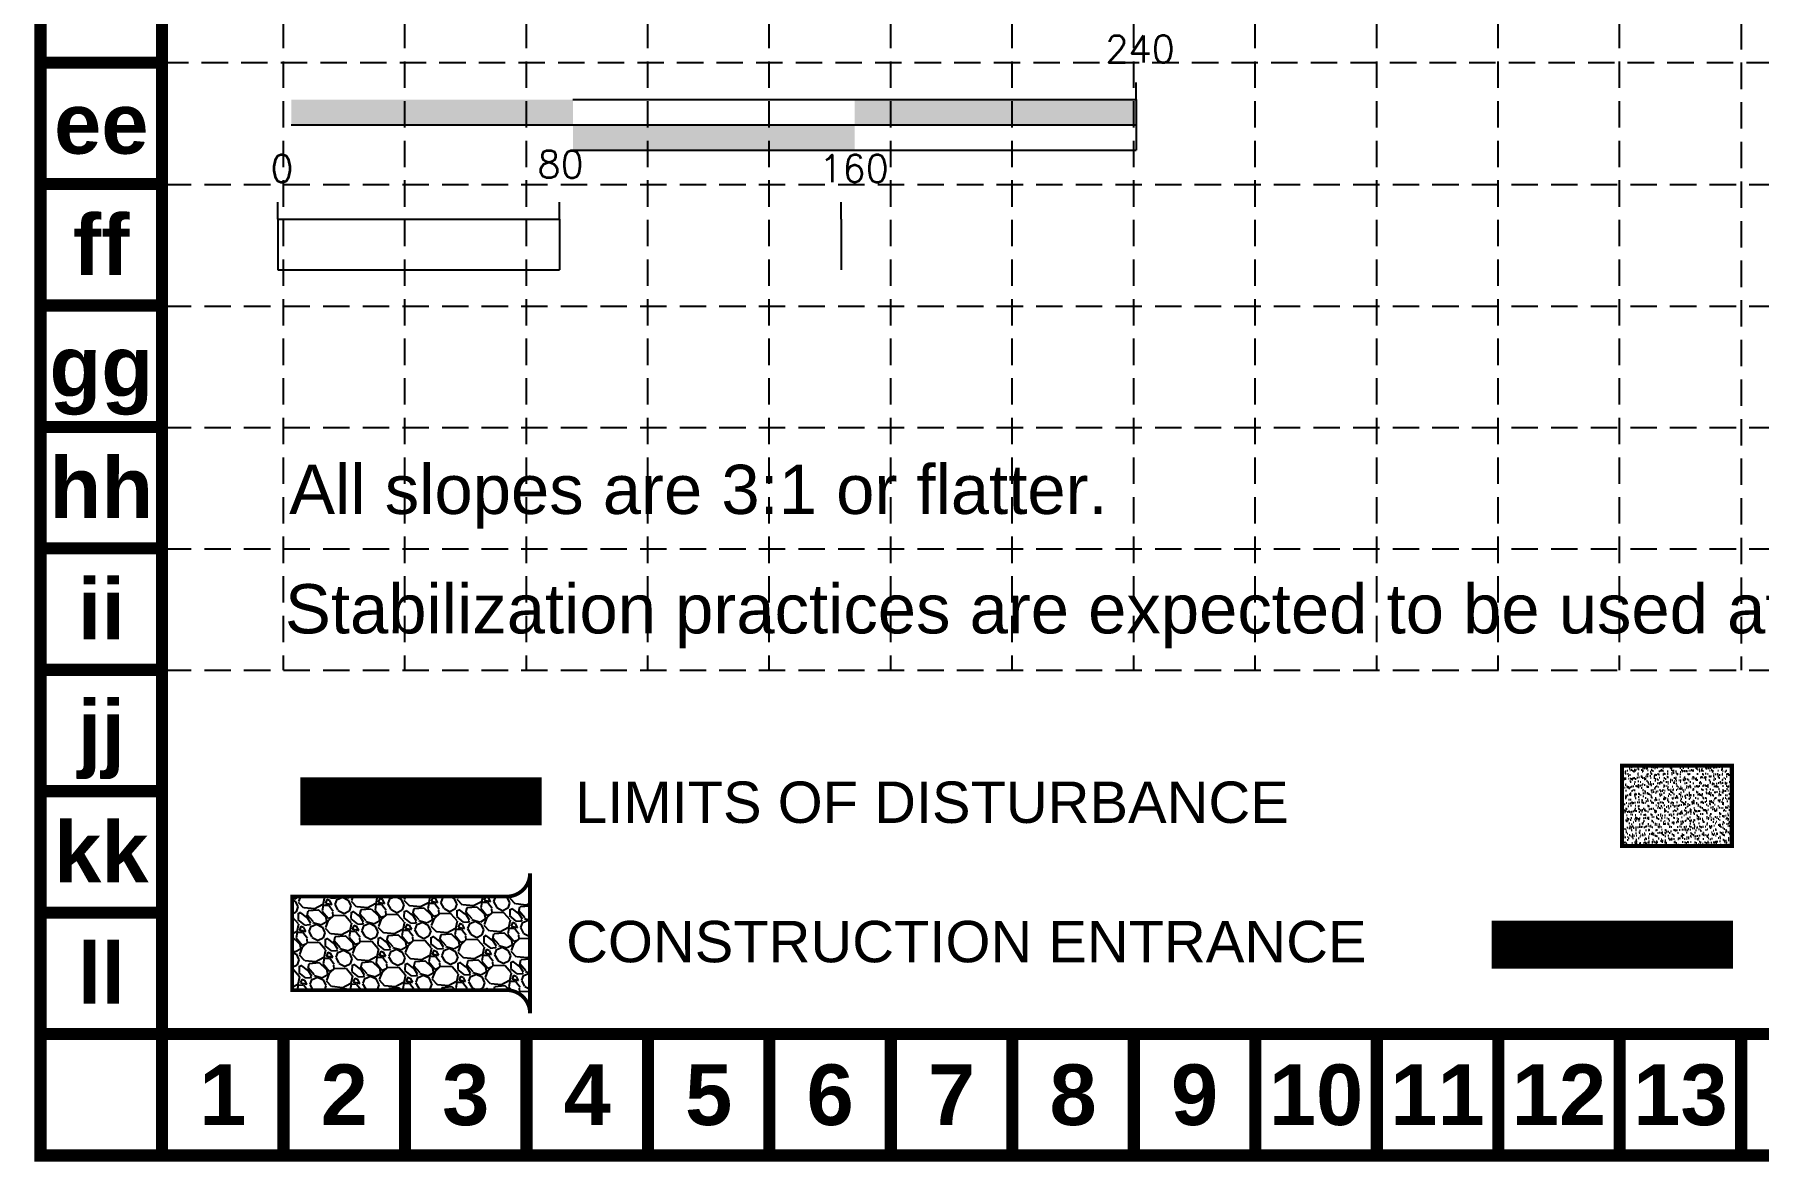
# Model space of a CAD drawing. Header units: feet. Extents: x 2414608 to 4831854, y 6980761 to 13962729.
# Drawn here: x 2414608 to 2415097.7, y 6980760.6 to 6981080.9 of the extents above; entities that cross this region are included whole.
import ezdxf
from ezdxf.enums import TextEntityAlignment as Align

# ---------------------------------------------------------------- set-up
doc = ezdxf.new("R2010")
doc.units = ezdxf.units.FT
doc.header["$LTSCALE"] = 40
doc.header["$MEASUREMENT"] = 0
doc.linetypes.add('HIDDEN', pattern=[0.375, 0.25, -0.125])
doc.layers.get('0').update_dxf_attribs({"linetype": 'CONTINUOUS'})
for name, color, linetype in [('BASE', 7, 'CONTINUOUS'), ('GRID', 254, 'HIDDEN'), ('LEGEND', 7, 'CONTINUOUS')]:
    doc.layers.add(name, color=color, linetype=linetype)
doc.styles.add('L120', font='simplex.shx', dxfattribs={"height": 4.800000000000001})
doc.styles.add("L200'", font='ARIAL.TTF', dxfattribs={"height": 0.001968503937008})
doc.styles.get("Standard").update_dxf_attribs({"font": 'ARIALBD.TTF', "width": 2})

msp = doc.modelspace()

# ---------------------------------------------------------------- hatches: boundary and pattern name
h = msp.add_hatch(color=7)
h.paths.add_polyline_path([(2414760.95060265, 6981055.153489182), (2414760.95060265, 6981062.360998716), (2414680.95060265, 6981062.360998716), (2414680.95060265, 6981055.153489183)])
h.paths.add_polyline_path([(2414760.95060265, 6981055.153489182), (2414760.95060265, 6981047.94597965), (2414840.95060265, 6981047.945979651), (2414840.95060265, 6981055.153489183)])
h.paths.add_polyline_path([(2414840.95060265, 6981062.360998717), (2414840.95060265, 6981055.153489183), (2414920.95060265, 6981055.153489184), (2414920.95060265, 6981062.360998715)])
at = {"layer": 'BASE'}
h = msp.add_hatch(dxfattribs=at)
h.set_pattern_fill('AR-SAND', color=30, scale=0.9099166927172587, style=0)
h.set_pattern_definition([(37.49999999066257, (2415828.924359906, 6980782.065482314), (-0.05731870807424856, 1.753249110757847), [0, -1.383073372757279, 0, -1.546858377425904, 0, -1.478614625480644]), (7.499999997498047, (2415828.924359906, 6980782.065482314), (1.610349366505257, 2.567917813172363), [0, -0.7461316880238625, 0, -1.246585869015478, 0, -0.4777062636738145]), (327.5000000087611, (2415827.805162374, 6980782.065482314), (2.833609663497287, 0.005149267276526892), [0, -0.4549583463143098, 0, -1.637850046731515, 0, -2.138304227677256]), (317.50000000963, (2415827.805162374, 6980782.065482314), (2.735324777921785, 0.7986116470542435), [0, -0.2274791731442799, 0, -1.073701697241001, 0, -1.228387534979112])])
h.paths.add_polyline_path([(2415090.100736036, 6980850.309234246), (2415090.100736036, 6980873.057151556), (2415058.948809272, 6980873.057151556), (2415058.948809272, 6980850.309234246)])
at = {"layer": 'LEGEND'}
h = msp.add_hatch(dxfattribs=at)
h.set_pattern_fill('GRAVEL', color=4, scale=10.62799768534617, angle=-43.93425516442545, style=0)
h.set_pattern_definition([(184.0785448342029, (2399825.826801565, 6974380.353068514), (-127.5953137089534, -9.890095963549129), [1.42984829659329, -141.5552364346802]), (141.0354448450276, (2399824.400571808, 6974380.251372207), (99.217292825442, -80.83506808737262), [2.453664569293095, -242.9127179640326]), (88.57614483509427, (2399822.492760913, 6974381.794331581), (-4.578604624778421, -157.9301900843691), [1.730110486618692, -171.2811507352041]), (223.3394448259239, (2399817.664341162, 6974382.756809091), (155.134583344957, 145.698145917725), [2.234408977016662, -221.2064462126588]), (248.899444829081, (2399816.039254544, 6974381.223291866), (50.2204586528895, 128.7135951015782), [2.191014862179031, -216.9107689396592]), (313.3394448452252, (2399815.250473669, 6974379.17918229), (-145.6981459668888, 155.134583292609), [2.234408976972983, -221.2064462083346]), (353.7599448376636, (2399816.783990895, 6974377.554095672), (-173.2373941137731, 19.32669756293781), [2.95489156844733, -292.5340314603366]), (28.32104482750031, (2399819.721373234, 6974377.232918033), (215.8044159278263, 116.760921519699), [2.789721856219278, -276.1825594176877]), (77.49534483148773, (2399822.177174435, 6974378.556396076), (34.63368679654261, 158.4893309808452), [2.241976111002703, -221.955879433214]), (131.3021448451609, (2399822.662606561, 6974380.745191074), (76.81570999341557, -88.76810225085731), [2.559561938069856, -125.4184818254345]), (178.4631448360929, (2399820.97322159, 6974382.668035279), (-172.957848466122, 4.299026377367817), [3.310068623104891, -327.6970381313309]), (94.87984483721259, (2399825.167672804, 6974375.379963342), (-9.330998918625301, 97.5400016868252), [1.129766781571515, -111.8473896354756]), (127.534944844915, (2399825.071567657, 6974376.505639931), (84.74873513604523, -111.1699165312984), [2.149374367435284, -212.788572519982]), (181.0657448352149, (2399823.762067518, 6974378.210058211), (-7.37405245303294, -7.653610591565382), [1.503022060659152, -13.52723042992543]), (159.2643448419763, (2399824.111200962, 6974379.64467471), (53.01614918221721, -21.5630222678017), [0.8094070476863556, -80.1310107650117]), (247.8671448288272, (2399823.354226882, 6974379.931249975), (14.46854498586367, 30.33487626769035), [1.144667234373413, -56.08885390426248]), (347.0295448398032, (2399822.922966193, 6974378.870927146), (37.70892819664362, -6.814900467833744), [1.859145007068316, -60.11219935124285]), (117.6308448435183, (2399824.734671942, 6974378.45364436), (7.933181381273169, -22.40169954407196), [1.344346054861054, -32.26433720065835]), (332.4552448435018, (2399818.91513411, 6974384.208199073), (98.65819583850772, -50.7797490244299), [1.883281189707441, -186.4453160409325]), (26.41194482787215, (2399820.584950017, 6974383.337290956), (-111.7289641588497, -54.69354117140997), [1.579968763795756, -156.4165781478517]), (249.2643448291727, (2399826.209481977, 6974379.984366005), (21.56302227507784, 53.01614916432766), [1.618803466965732, -79.32161432526753]), (299.6762448438911, (2399825.636331446, 6974378.470417844), (-54.41400232799875, 96.70128677102167), [1.883281189363625, -186.4453160068947]), (295.5097448430892, (2399814.343223004, 6974379.462961975), (-23.51998442644618, 52.17745024951923), [1.816112243972793, -88.98954246665753]), (250.8408448295808, (2399815.12535731, 6974377.823897454), (42.8465957670853, 121.0599098905886), [1.521695452134325, -150.6480729492495]), (22.86714482865202, (2399818.911967888, 6974372.257017281), (52.17747546418158, 23.51992894457833), [1.618803467361016, -79.32161434463652]), (333.4197448433111, (2399820.403551405, 6974372.886079421), (-128.9930825320326, 65.24827626630227), [1.781581879871901, -176.3761278474224]), (25.50974482805993, (2399815.161699857, 6974375.870301863), (-52.17745026712578, -23.51998441850967), [0.9080561221791461, -89.89759860772618]), (57.37564482679574, (2399818.452751394, 6974372.69946029), (21.84261612831261, 37.98847135803181), [0.5419216018460884, -53.65044051471872]), (122.0295448442673, (2399818.744917821, 6974373.155881204), (15.58679301000717, -29.77574788708183), [2.191014862291165, -41.62933552352055]), (142.074744844948, (2399817.582898684, 6974375.013371648), (83.91012548921952, -66.08689685025662), [2.03047895752655, -201.0171298391911]), (259.7558448321909, (2399822.259301678, 6974378.182102405), (7.094478641721878, 22.68127307105794), [1.532791081675134, -36.78699658820089]), (309.2229448450454, (2399821.986704316, 6974376.673745406), (115.3631756619392, -140.666125847412), [2.676066048642098, -264.9300818116675]), (17.01114483016583, (2399823.678884867, 6974374.600624617), (-82.23278714498242, -24.07905963031693), [1.094216129660894, -108.3277156763591]), (46.06574482591439, (2399824.725229793, 6974374.920746848), (-0.2795580546060972, 15.02765839181691), [0.6376798610091803, -9.99031782247716]), (76.32214483113248, (2399817.651048025, 6974375.390460898), (-21.00397553900311, -83.07143932793718), [1.476483949968671, -146.1723786787965]), (4.07854483420293, (2399818.00018147, 6974376.825077397), (127.5953137089534, 9.890095963549152), [2.859696593186579, -140.1253881380868]), (316.0657448452347, (2399820.852640984, 6974377.028470011), (15.02765839688778, 0.2795580545117662), [2.763279397741129, -7.864718285878594]), (281.3705448393114, (2399822.842579123, 6974375.111216967), (-24.91762363244174, 127.315782808625), [1.680435225475825, -166.3629597861345]), (210.1203448271825, (2399823.173883677, 6974373.463765705), (-37.14980899696749, -23.24038450968477), [1.54745771885028, -75.82553450364057]), (163.7117448407794, (2399821.835372324, 6974372.687222561), (-219.159082787692, 63.57078102111235), [2.519526271209696, -249.4335153416694]), (131.4918448451689, (2399819.416969078, 6974373.393876192), (-92.12289937317074, 103.5162247427933), [2.665491190982483, -263.8833409513284])])
edge = h.paths.add_edge_path()
edge.add_line((2414748.775000251, 6980802.687402721), (2414748.775000251, 6980842.546650262))
edge.add_arc((2414742.131793662, 6980842.546650263), 6.643206589389592, 270.0390559285406, 359.99999999196757, ccw=False)
edge.add_line((2414742.136322034, 6980835.903445217), (2414681.255405523, 6980835.897930829))
edge.add_line((2414681.255405523, 6980835.897930829), (2414681.255405523, 6980809.305185369))
edge.add_line((2414681.255405523, 6980809.305185369), (2414742.127265288, 6980809.330607766))
edge.add_arc((2414742.131793662, 6980802.68740272), 6.643206590047942, 1.6064689134509536e-08, 90.03905594861612, ccw=False)

# ---------------------------------------------------------------- linework, layer by layer
at = {"color": 7}
for p, q in [((2414920.95060265, 6981062.360998715), (2414920.95060265, 6981067.160998716)), ((2414760.95060265, 6981062.360998715), (2414920.95060265, 6981062.360998715)), ((2414920.95060265, 6981062.360998715), (2414920.95060265, 6981047.945979649)), ((2414680.95060265, 6981055.153489183), (2414920.95060265, 6981055.153489183)), ((2414760.95060265, 6981047.945979649), (2414920.95060265, 6981047.945979649)), ((2414677.158641018, 6981028.406357043), (2414677.158641018, 6981033.206357044)), ((2414757.158641018, 6981028.406357043), (2414757.158641018, 6981033.206357044)), ((2414837.158641018, 6981028.406357043), (2414837.158641018, 6981033.206357044)), ((2414677.158641018, 6981028.406357043), (2414757.158641018, 6981028.406357043)), ((2414677.158641018, 6981028.406357043), (2414677.158641018, 6981013.991337977)), ((2414757.158641018, 6981028.406357043), (2414757.158641018, 6981013.991337977)), ((2414837.158641018, 6981028.406357043), (2414837.158641018, 6981013.991337977)), ((2414677.158641018, 6981013.991337977), (2414757.158641018, 6981013.991337977))]:
    msp.add_line(p, q, dxfattribs=at)
at = {"layer": 'BASE', "const_width": 3.449999999138527}
for points in [[(2414609.763089786, 6980762.343099241), (2416817.763089234, 6980762.343099241), (2416817.763089234, 6982142.343098431), (2414609.763089786, 6982142.343098431)], [(2414644.263089777, 6980796.843099222), (2416783.263089243, 6980796.843099222), (2416783.263089243, 6982107.843098451), (2414644.263089777, 6982107.843098451)]]:
    msp.add_lwpolyline(points, close=True, dxfattribs=at)
for points in [[(2414644.263089777, 6981072.84309906), (2414609.763089786, 6981072.84309906)], [(2414644.263089777, 6981038.343099079), (2414609.763089786, 6981038.343099079)], [(2414644.263089777, 6981003.8430991), (2414609.763089786, 6981003.8430991)], [(2414644.263089777, 6980969.34309912), (2414609.763089786, 6980969.34309912)], [(2414644.263089777, 6980934.843099141), (2414609.763089786, 6980934.843099141)], [(2414644.263089777, 6980900.34309916), (2414609.763089786, 6980900.34309916)], [(2414644.263089777, 6980865.843099181), (2414609.763089786, 6980865.843099181)], [(2414644.263089777, 6980831.343099201), (2414609.763089786, 6980831.343099201)], [(2414644.263089777, 6980796.843099222), (2414609.763089786, 6980796.843099222)], [(2414644.263089777, 6980762.343099241), (2414644.263089777, 6980796.843099222)], [(2414678.763089769, 6980762.343099241), (2414678.763089769, 6980796.843099222)], [(2414713.26308976, 6980762.343099241), (2414713.26308976, 6980796.843099222)], [(2414747.763089751, 6980762.343099241), (2414747.763089751, 6980796.843099222)], [(2414782.263089743, 6980762.343099241), (2414782.263089743, 6980796.843099222)], [(2414816.763089734, 6980762.343099241), (2414816.763089734, 6980796.843099222)], [(2414851.263089725, 6980762.343099241), (2414851.263089725, 6980796.843099222)], [(2414885.763089717, 6980762.343099241), (2414885.763089717, 6980796.843099222)], [(2414920.263089708, 6980762.343099241), (2414920.263089708, 6980796.843099222)], [(2414954.7630897, 6980762.343099241), (2414954.7630897, 6980796.843099222)], [(2414989.263089691, 6980762.343099241), (2414989.263089691, 6980796.843099222)], [(2415023.763089682, 6980762.343099241), (2415023.763089682, 6980796.843099222)], [(2415058.263089674, 6980762.343099241), (2415058.263089674, 6980796.843099222)], [(2415092.763089665, 6980762.343099241), (2415092.763089665, 6980796.843099222)]]:
    msp.add_lwpolyline(points, dxfattribs=at)
at = {"layer": 'BASE', "color": 30, "const_width": 1.137395865896573}
msp.add_lwpolyline([(2415058.948809272, 6980850.309234246), (2415090.100736036, 6980850.309234246), (2415090.100736036, 6980873.057151556), (2415058.948809272, 6980873.057151556)], close=True, dxfattribs=at)
at = {"layer": 'GRID', "color": 8, "linetype": 'HIDDEN', "ltscale": 0.75}
for p, q in [((2414678.647741972, 6982108.170641437), (2414678.647741972, 6980900.190724977)), ((2414713.147741964, 6982108.170641437), (2414713.147741964, 6980900.190724977)), ((2414747.647741955, 6982108.170641437), (2414747.647741955, 6980900.190724977)), ((2414782.147741946, 6982108.170641437), (2414782.147741946, 6980900.190724977)), ((2414816.647741938, 6982108.170641437), (2414816.647741938, 6980900.190724977)), ((2414851.147741929, 6982108.170641437), (2414851.147741929, 6980900.190724977)), ((2414885.64774192, 6982108.170641437), (2414885.64774192, 6980900.190724977)), ((2414920.147741912, 6982108.170641437), (2414920.147741912, 6980900.190724977)), ((2414954.647741903, 6982108.170641437), (2414954.647741903, 6980900.190724977)), ((2414989.147741895, 6982108.170641437), (2414989.147741895, 6980900.190724977)), ((2415023.647741886, 6982108.170641437), (2415023.647741886, 6980900.190724977)), ((2415058.147741877, 6982108.170641437), (2415058.147741877, 6980900.190724977)), ((2415092.763089665, 6982107.843098451), (2415092.763089665, 6980900.190724977)), ((2414644.263089777, 6981072.84309906), (2416783.263089243, 6981072.84309906)), ((2414645.036615816, 6981038.190724896), (2416784.036615282, 6981038.190724896)), ((2414645.036615816, 6981003.690724917), (2416784.036615282, 6981003.690724917)), ((2414645.036615816, 6980969.190724937), (2416784.036615282, 6980969.190724937)), ((2414645.036615816, 6980934.690724957), (2416784.036615282, 6980934.690724957)), ((2414645.036615816, 6980900.190724977), (2416784.036615282, 6980900.190724977))]:
    msp.add_line(p, q, dxfattribs=at)
at = {"layer": 'LEGEND', "color": 1, "linetype": 'HIDDEN', "ltscale": 1.7, "const_width": 13.66199999658857}
msp.add_lwpolyline([(2414683.546040541, 6980862.948366387), (2414752.099105279, 6980862.948366387)], dxfattribs=at)
at = {"layer": 'LEGEND', "color": 4, "const_width": 1.062799768534617}
msp.add_lwpolyline([(2414748.775000251, 6980802.687402721), (2414748.775000251, 6980842.546650262, -0.4140139244211871), (2414742.136322034, 6980835.903445217), (2414681.255405523, 6980835.897930829), (2414681.255405523, 6980809.305185369), (2414742.127265288, 6980809.330607766, -0.4144132285109485)], format="xyb", close=True, dxfattribs=at)
at = {"layer": 'LEGEND', "color": 200, "const_width": 13.66199999658857}
msp.add_lwpolyline([(2415021.846447533, 6980822.202570811), (2415090.399512271, 6980822.202570811)], dxfattribs=at)

# ---------------------------------------------------------------- texts
at = {"color": 7, "style": 'L120'}
for s, p in [('240', (2414912.159962165, 6981072.885106613)), ('0', (2414675.036456938, 6981038.930423084)), ('80', (2414750.864664869, 6981040.101191578)), ('160', (2414830.935740362, 6981038.930423084))]:
    msp.add_text(s, height=7.68, dxfattribs=at).set_placement(p)
at = {"layer": 'BASE'}
for s, p in [('ee', (2414627.013089782, 6981055.59309907)), ('ff', (2414627.013089782, 6981021.093099089)), ('gg', (2414627.013089782, 6980986.59309911)), ('hh', (2414627.013089782, 6980952.09309913)), ('ii', (2414627.013089782, 6980917.593099151)), ('jj', (2414627.013089782, 6980883.09309917)), ('kk', (2414627.013089782, 6980848.593099191)), ('ll', (2414627.013089782, 6980814.093099211)), ('1', (2414661.513089773, 6980779.593099232)), ('2', (2414696.013089764, 6980779.593099232)), ('3', (2414730.513089756, 6980779.593099232)), ('4', (2414765.013089747, 6980779.593099232)), ('5', (2414799.513089738, 6980779.593099232)), ('6', (2414834.01308973, 6980779.593099232)), ('7', (2414868.513089721, 6980779.593099232)), ('8', (2414903.013089713, 6980779.593099232)), ('9', (2414937.513089704, 6980779.593099232)), ('10', (2414972.013089695, 6980779.593099232)), ('11', (2415006.513089687, 6980779.593099232)), ('12', (2415041.013089678, 6980779.593099232)), ('13', (2415075.513089669, 6980779.593099232))]:
    msp.add_text(s, height=17.24999998975545, dxfattribs=at).set_placement(p, align=Align.MIDDLE_CENTER)
at = {"layer": 'BASE', "color": 7, "style": "L200'"}
for s, p in [('All slopes are 3:1 or flatter.', (2414680.369471754, 6980944.61127657)), ('Stabilization practices are expected to be used at all disturbed areas.', (2414679.173023169, 6980910.679836869))]:
    msp.add_text(s, height=13.99127884395421, dxfattribs=at).set_placement(p)
at = {"layer": 'LEGEND', "style": "L200'"}
for s, height, p in [('LIMITS OF DISTURBANCE', 11.76418642606586, (2414761.591050446, 6980856.823613901)), ('CONSTRUCTION ENTRANCE', 11.76418642513454, (2414759.036159102, 6980817.233341956))]:
    msp.add_text(s, height=height, dxfattribs=at).set_placement(p)

doc.saveas('drawing.dxf')
